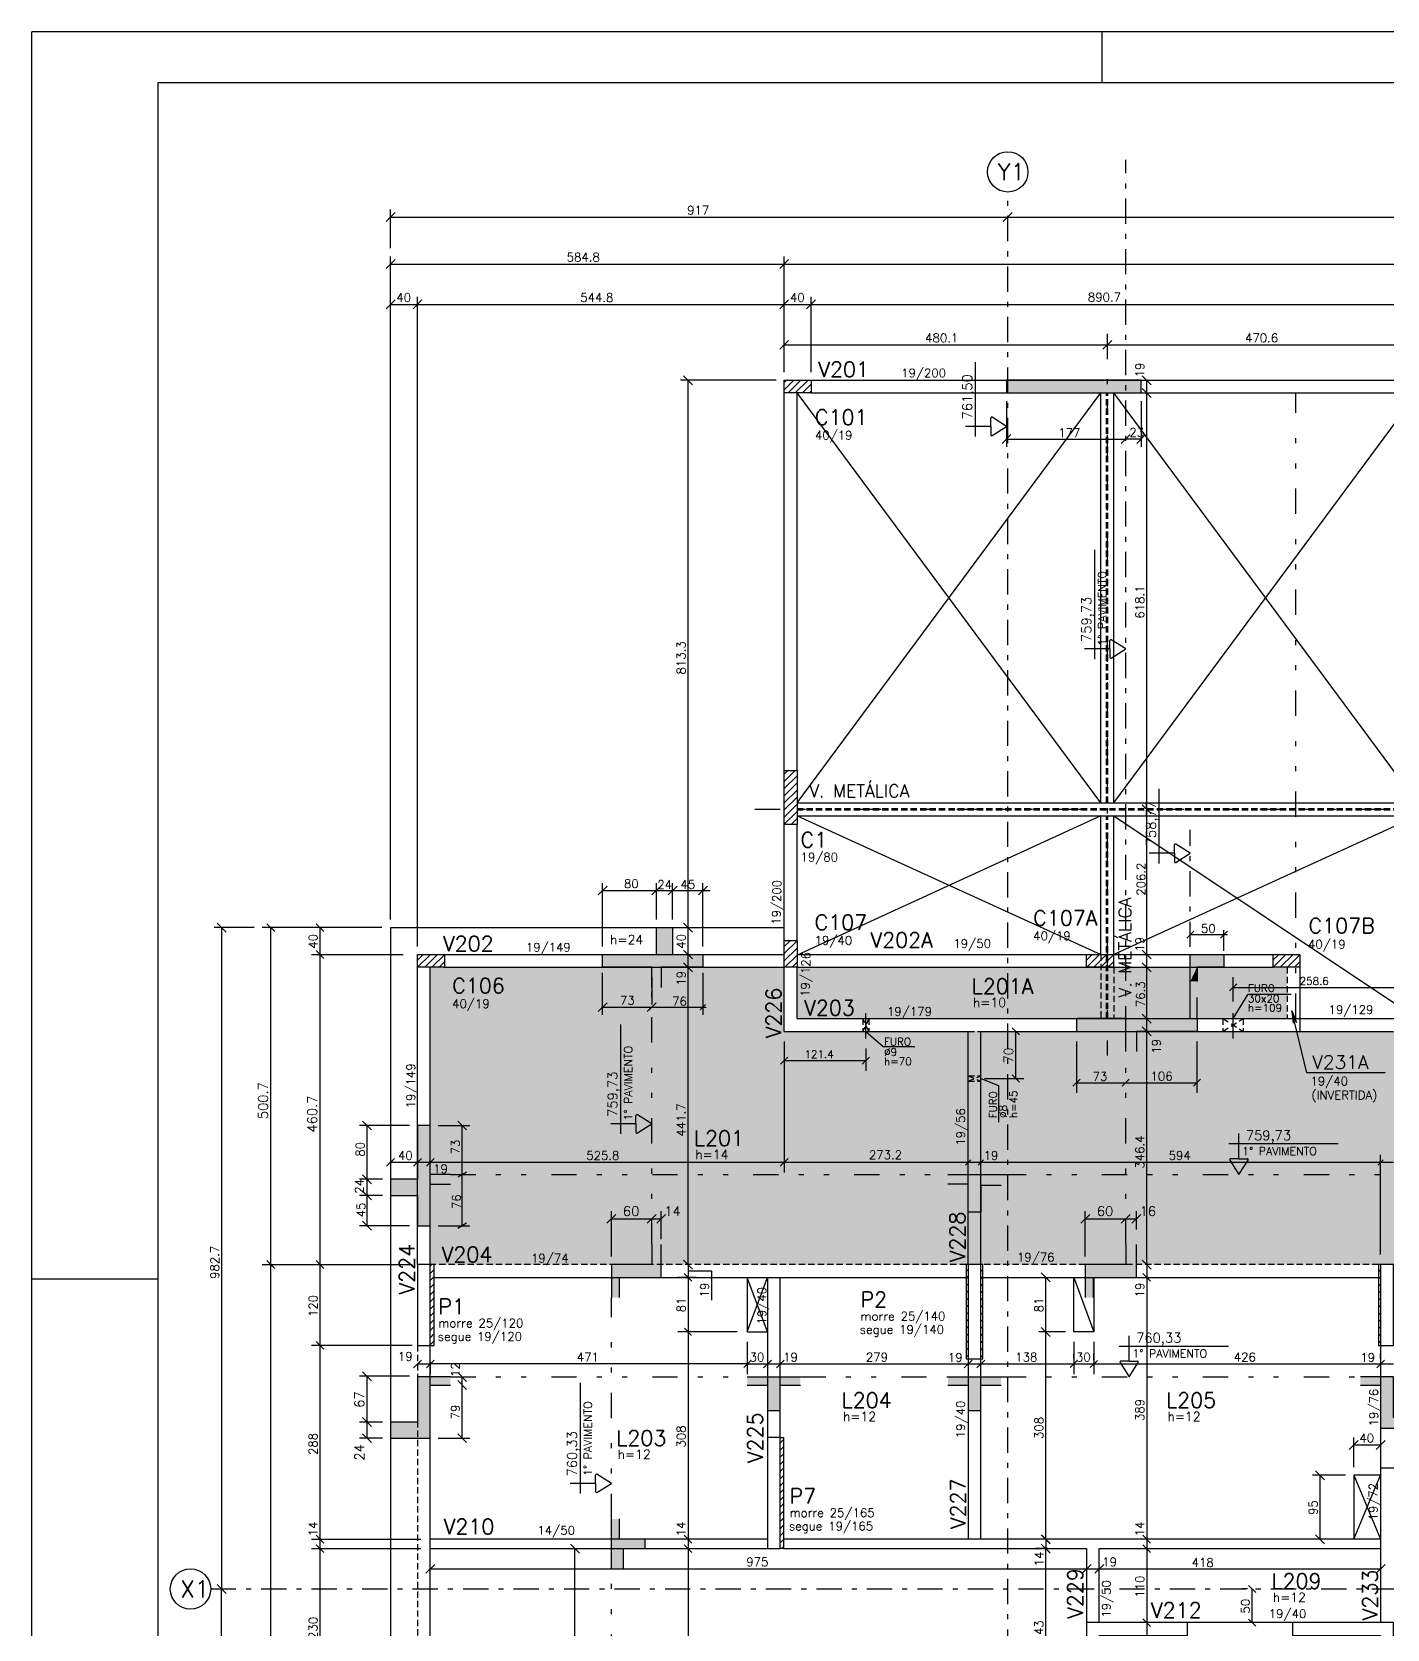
# Model space of a CAD drawing. Extents: x 37249 to 45139, y 0 to 6308.
# Drawn here: x 37249 to 39263, y 3935 to 6308 of the extents above; entities that cross this region are included whole.
import ezdxf

# ---------------------------------------------------------------- set-up
doc = ezdxf.new("R2010")
doc.units = 0
doc.header["$LTSCALE"] = 75
doc.header["$MEASUREMENT"] = 0
for name, pattern in [('ESTILO_TQS_0003', [1, 0.5, -0.2, 0.1, -0.2]), ('ESTILO_TQS_0004', [2, 0.5, -0.4, 0.1, -0.4, 0.1, -0.5]), ('HIDDEN2', [0.1875, 0.125, -0.0625])]:
    doc.linetypes.add(name, pattern=pattern)
doc.layers.get('0').update_dxf_attribs({"color": 3, "linetype": 'CONTINUOUS'})
for name, color, linetype in [('1', 3, 'CONTINUOUS'), ('110', 141, 'CONTINUOUS'), ('111', 41, 'CONTINUOUS'), ('200', 1, 'HIDDEN2'), ('204', 1, 'ESTILO_TQS_0003'), ('205', 1, 'ESTILO_TQS_0004'), ('210', 3, 'HIDDEN2'), ('212', 3, 'CONTINUOUS'), ('213', 3, 'CONTINUOUS'), ('216', 3, 'CONTINUOUS'), ('220', 5, 'CONTINUOUS'), ('221', 1, 'CONTINUOUS'), ('222', 6, 'CONTINUOUS'), ('226', 4, 'CONTINUOUS'), ('230', 3, 'CONTINUOUS'), ('231', 1, 'CONTINUOUS'), ('233', 6, 'CONTINUOUS'), ('238', 2, 'CONTINUOUS'), ('249', 1, 'CONTINUOUS'), ('250', 1, 'CONTINUOUS'), ('253', 253, 'CONTINUOUS')]:
    doc.layers.add(name, color=color, linetype=linetype)
doc.styles.get("Standard").update_dxf_attribs({"font": 'ROMANS.SHX'})

# ---------------------------------------------------------------- blocks, each defined once
blk = doc.blocks.new('_HAA22AC993A-000', base_point=(58216.620506, 5353.652016))
for p, q in [((56946.235349, 7233.42757), (56960.359465, 7247.551685)), ((56946.235349, 7244.034171), (56949.752863, 7247.551685)), ((56951.966066, 7228.551685), (56970.966066, 7247.551685)), ((56962.572668, 7228.551685), (56981.572668, 7247.551685)), ((56973.17927, 7228.551685), (56986.235349, 7241.607765)), ((56983.785872, 7228.551685), (56986.235349, 7231.001163))]:
    blk.add_line(p, q)
blk = doc.blocks.new('_HAA22AC993A-002', base_point=(58216.620506, 5353.652016))
for p, q in [((60596.235363, 6651.393498), (60612.393583, 6667.551718)), ((60596.235363, 6662.0001), (60601.786981, 6667.551718)), ((60596.235363, 6640.786896), (60615.235363, 6659.786896)), ((60596.235363, 6630.180294), (60615.235363, 6649.180294)), ((60596.235363, 6619.573693), (60615.235363, 6638.573693)), ((60596.235363, 6608.967091), (60615.235363, 6627.967091)), ((60596.235363, 6598.360489), (60615.235363, 6617.360489)), ((60596.235363, 6587.753888), (60615.235363, 6606.753888)), ((60606.639795, 6587.551718), (60615.235363, 6596.147286))]:
    blk.add_line(p, q)
blk = doc.blocks.new('_HAA22AC993A-001', base_point=(58216.620506, 5353.652016))
for p, q in [((57450.235358, 7238.917298), (57458.869745, 7247.551685)), ((57450.476347, 7228.551685), (57469.476347, 7247.551685)), ((57461.082949, 7228.551685), (57480.082949, 7247.551685)), ((57471.689551, 7228.551685), (57490.235358, 7247.097493)), ((57482.296152, 7228.551685), (57490.235358, 7236.490891))]:
    blk.add_line(p, q)
blk = doc.blocks.new('_HAA22AC993A-005')
for p, q in [((-1000.232204, 569.54485), (-997.232204, 572.54485)), ((-1000.232204, 558.938249), (-997.232204, 561.938249)), ((-1000.232204, 548.331647), (-997.232204, 551.331647)), ((-1000.232204, 537.725045), (-997.232204, 540.725045)), ((-1000.232204, 527.118443), (-997.232204, 530.118443)), ((-1000.232204, 516.511842), (-997.232204, 519.511842)), ((-1000.232204, 505.90524), (-997.232204, 508.90524)), ((-1000.232204, 495.298638), (-997.232204, 498.298638)), ((-1000.232204, 484.692036), (-997.232204, 487.692036)), ((-1000.232204, 474.085435), (-997.232204, 477.085435)), ((-1000.232204, 463.478833), (-997.232204, 466.478833))]:
    blk.add_line(p, q)
blk = doc.blocks.new('_HAA22AC993A-012')
for p, q in [((-1270.385143, 1052.460633), (-1261.217205, 1061.628571)), ((-1270.385143, 1041.854031), (-1251.385143, 1060.854031)), ((-1270.385143, 1031.24743), (-1251.385143, 1050.24743)), ((-1269.3974, 1021.628571), (-1251.385143, 1039.640828)), ((-1258.790798, 1021.628571), (-1251.385143, 1029.034226))]:
    blk.add_line(p, q)
blk = doc.blocks.new('_H265E8DCA73-000')
for p, q in [((-1276.232204, 314.758054), (-1271.232204, 319.758054)), ((-1276.232204, 304.151452), (-1271.232204, 309.151452)), ((-1276.232204, 293.54485), (-1271.232204, 298.54485)), ((-1276.232204, 282.938249), (-1271.232204, 287.938249)), ((-1276.232204, 272.331647), (-1271.232204, 277.331647)), ((-1276.232204, 261.725045), (-1271.232204, 266.725045)), ((-1276.232204, 251.118443), (-1271.232204, 256.118443)), ((-1276.232204, 240.511842), (-1271.232204, 245.511842)), ((-1276.232204, 229.90524), (-1271.232204, 234.90524)), ((-1276.232204, 219.298638), (-1271.232204, 224.298638)), ((-1276.232204, 208.692036), (-1271.232204, 213.692036)), ((-1276.232204, 198.085435), (-1271.232204, 203.085435)), ((-1276.232204, 187.478833), (-1271.232204, 192.478833)), ((-1276.232204, 176.872231), (-1271.232204, 181.872231)), ((-1276.232204, 166.26563), (-1271.232204, 171.26563)), ((-1273.99153, 157.899702), (-1271.232204, 160.659028))]:
    blk.add_line(p, q)
blk = doc.blocks.new('_HDB37079AFC-001')
for p, q in [((591.793641, 3052.525239), (594.322788, 3055.054386)), ((591.793641, 3041.918638), (597.793641, 3047.918638)), ((591.793641, 3031.312036), (597.793641, 3037.312036)), ((591.793641, 3020.705434), (597.793641, 3026.705434)), ((591.793641, 3010.098832), (597.793641, 3016.098832)), ((591.793641, 2999.492231), (597.793641, 3005.492231)), ((591.793641, 2988.885629), (597.793641, 2994.885629)), ((591.793641, 2978.279027), (597.793641, 2984.279027)), ((591.793641, 2967.672426), (597.793641, 2973.672426)), ((591.793641, 2957.065824), (597.793641, 2963.065824)), ((591.793641, 2946.459222), (597.793641, 2952.459222)), ((591.793641, 2935.85262), (597.793641, 2941.85262))]:
    blk.add_line(p, q)

msp = doc.modelspace()

# ---------------------------------------------------------------- linework, layer by layer
for p, q in [((45139.2, 6307.5), (37249.2, 6307.5)), ((37249.2, 0), (37249.2, 6307.5)), ((38839.2, 6232.5), (38839.2, 6307.5)), ((37249.2, 4455), (37436.7, 4455))]:
    msp.add_line(p, q)
at = {"layer": '1'}
for p, q in [((38406.9, 5790.1), (39297.5, 5790.1)), ((38366.9, 5210.1), (38366.9, 5771.1)), ((38385.9, 5210.1), (38385.9, 5771.1)), ((38406.9, 5771.1), (39297.5, 5771.1)), ((38366.9, 4957.8), (38366.9, 5130.1)), ((38385.9, 4957.8), (38385.9, 5130.1)), ((37862, 4936.8), (38366.9, 4936.8)), ((38385.9, 4936.8), (39093.1, 4936.8)), ((37822, 4476.1), (37822, 4917.8)), ((37841, 4476.1), (37841, 4917.8)), ((37862, 4917.8), (38366.9, 4917.8)), ((38366.9, 4822.5), (38366.9, 4917.8)), ((38385.9, 4841.5), (38385.9, 4917.8)), ((38385.9, 4917.8), (39093.1, 4917.8)), ((39133.1, 4917.8), (39133.1, 4822.5)), ((38385.9, 4841.5), (39292.5, 4841.5)), ((38366.9, 4822.5), (38640, 4822.5)), ((38640, 4476.1), (38640, 4822.5)), ((38659, 4476.1), (38659, 4822.5)), ((38659, 4822.5), (39272, 4822.5)), ((37847, 4457.1), (38637, 4457.1)), ((38342, 4457.1), (38342, 4219.1)), ((38361, 4219.1), (38361, 4457.1)), ((38662, 4457.1), (39253, 4457.1)), ((37841, 3824.1), (37841, 4356.1)), ((39253, 4356.1), (39253, 3944.1)), ((38640, 4336.1), (38640, 4068.1)), ((38659, 4068.1), (38659, 4336.1)), ((39253, 4174.1), (39649.5, 4174.1)), ((38342, 4068.1), (37841, 4068.1)), ((39253, 4068.1), (38366, 4068.1)), ((37841, 4054.1), (38342, 4054.1)), ((38366, 4054.1), (38816, 4054.1)), ((38816, 4054.1), (38816, 3944.1)), ((38835, 4054.1), (39253, 4054.1)), ((38835, 3944.1), (38835, 4054.1)), ((39122, 3944.1), (38966, 3944.1))]:
    msp.add_line(p, q, dxfattribs=at)
at = {"layer": '110'}
for points in [[(37841, 4917.8), (38366.9, 4917.8), (37841, 4476.1)], [(38366.9, 4917.8), (38366.9, 4822.5), (37841, 4476.1)], [(37841, 4917.8), (37841, 4476.1), (37841, 4476.1)], [(37841, 4476.1), (38366.9, 4822.5), (39275, 4476.1)], [(38366.9, 4822.5), (42583.6, 4822.5), (39275, 4476.1)]]:
    msp.add_solid(points, dxfattribs=at)
at = {"layer": '111'}
for points in [[(38385.9, 4841.5), (38385.9, 4917.8), (39114.1, 4917.8)], [(38385.9, 4841.5), (39114.1, 4917.8), (39114.1, 4841.5)], [(38385.9, 4841.5), (39114.1, 4841.5), (38385.9, 4841.5)]]:
    msp.add_solid(points, dxfattribs=at)
at = {"layer": '200'}
for p, q in [((38845.9, 5162), (38845.9, 5771.1)), ((38847.9, 5162), (38847.9, 5771.1)), ((38385.9, 5153.5), (42016.9, 5153.5)), ((38385.9, 5151.5), (42016.9, 5151.5)), ((38845.9, 4841.5), (38845.9, 5143)), ((38847.9, 4841.5), (38847.9, 5143)), ((38492.7, 4841.5), (38483.7, 4822.5)), ((38492.7, 4822.5), (38483.8, 4841.5)), ((39018.8, 4822.6), (39048.8, 4841.5)), ((39018.8, 4841.5), (39048.8, 4822.6)), ((38640, 4748.5), (38659, 4756.5)), ((38640, 4756.5), (38659, 4748.5))]:
    msp.add_line(p, q, dxfattribs=at)
at = {"layer": '204'}
for p, q in [((38874.2, 4822.5), (38874.2, 6117.4)), ((38699, 2471.6), (38699, 6069.6)), ((38970.2, 4873), (38970.2, 5121.9)), ((37514.8, 3994.1), (42027.2, 3994.1))]:
    msp.add_line(p, q, dxfattribs=at)
at = {"layer": '205'}
for p, q in [((38846.9, 5859), (38846.9, 4786.7)), ((39126.8, 4841.5), (39126.8, 5771.1)), ((38323.4, 5152.5), (42092.2, 5152.5)), ((38170.1, 4506.1), (38170.1, 4887.8)), ((38488.2, 4812), (38488.2, 4852)), ((39033.9, 4812), (39033.9, 4852)), ((38874.2, 4506.1), (38874.2, 4792.5)), ((37871, 4609.8), (38610, 4609.8)), ((38689, 4609.8), (41923.7, 4609.8)), ((38110.1, 4098.1), (38110.1, 4427.1)), ((37871, 4309.1), (38312, 4309.1)), ((38391, 4309.1), (38610, 4309.1)), ((38689, 4309.1), (39225.7, 4309.1)), ((38110.1, 2839.1), (38110.1, 4024.1))]:
    msp.add_line(p, q, dxfattribs=at)
at = {"layer": '210'}
for p, q in [((38837.4, 4936.8), (38837.4, 4841.5)), ((38856.4, 4917.8), (38856.4, 4841.5)), ((39114.1, 4917.8), (39114.1, 4841.5)), ((38483.7, 4841.5), (38483.7, 4822.5)), ((38492.7, 4841.5), (38492.7, 4822.5)), ((39018.8, 4841.5), (39018.8, 4822.5)), ((39048.8, 4841.5), (39048.8, 4822.5)), ((38640, 4822.5), (38659, 4822.5)), ((38640, 4756.5), (38659, 4756.5)), ((38640, 4748.5), (38659, 4748.5)), ((38637, 4476.1), (37846, 4476.1)), ((39250, 4476.1), (38662, 4476.1)), ((37822, 4356.1), (37822, 3824.1))]:
    msp.add_line(p, q, dxfattribs=at)
at = {"layer": '216'}
for p, q in [((37775.4, 6025.7), (37788.7, 6039)), ((38692.4, 6025.7), (38705.7, 6039)), ((37775.4, 5956.1), (37788.7, 5969.3)), ((38360.2, 5956.1), (38373.5, 5969.3)), ((37775.4, 5896.1), (37788.7, 5909.3)), ((37815.4, 5896.1), (37828.7, 5909.3)), ((38360.2, 5896.1), (38373.5, 5909.3)), ((38400.2, 5896.1), (38413.5, 5909.3)), ((38360.2, 5836.1), (38373.5, 5849.3)), ((38840.3, 5836.1), (38853.6, 5849.3)), ((38230.6, 5783.4), (38217.3, 5796.7)), ((38912.1, 5783.4), (38898.8, 5796.7)), ((38912.1, 5764.4), (38898.8, 5777.7)), ((38690.6, 5695.9), (38703.8, 5709.2)), ((38880.8, 5709.2), (38867.6, 5695.9)), ((38903.8, 5709.2), (38890.6, 5695.9)), ((38912.1, 5145.8), (38898.8, 5159.1)), ((38090.4, 5025.2), (38103.7, 5038.4)), ((38170.4, 5025.2), (38183.7, 5038.4)), ((38194.4, 5025.2), (38207.7, 5038.4)), ((38239.4, 5025.2), (38252.7, 5038.4)), ((37524.4, 4983.4), (37537.7, 4970.2)), ((38230.6, 4970.2), (38217.3, 4983.4)), ((37598.3, 4982.6), (37609.9, 4970.9)), ((37671.3, 4982.6), (37682.9, 4970.9)), ((38964.9, 4961.1), (38975.5, 4971.7)), ((38964.9, 4961.1), (38975.5, 4971.7)), ((39014.9, 4961.1), (39025.5, 4971.7)), ((39014.9, 4961.1), (39025.5, 4971.7)), ((37671.3, 4942.6), (37682.9, 4930.9)), ((38230.6, 4930.2), (38217.3, 4943.4)), ((38912.1, 4930.2), (38898.8, 4943.4)), ((38230.6, 4911.2), (38217.3, 4924.4)), ((38912.1, 4911.2), (38898.8, 4924.4)), ((39028.6, 4882.6), (39039.2, 4893.2)), ((38090.4, 4851.9), (38103.7, 4865.1)), ((38163.4, 4851.9), (38176.7, 4865.1)), ((38166.1, 4854.5), (38174.1, 4862.5)), ((38242.1, 4854.5), (38250.1, 4862.5)), ((38912.1, 4834.8), (38898.8, 4848.1)), ((38716.3, 4817.2), (38705.7, 4827.8)), ((38912.1, 4815.8), (38898.8, 4829.1)), ((38361.6, 4773.8), (38372.2, 4784.4)), ((38482.9, 4773.8), (38493.5, 4784.4)), ((38716.3, 4747.2), (38705.7, 4757.8)), ((38795.9, 4741), (38806.5, 4751.6)), ((38868.9, 4741), (38879.5, 4751.6)), ((38868.9, 4741), (38879.5, 4751.6)), ((38974.9, 4741), (38985.5, 4751.6)), ((37753.7, 4676.1), (37740.5, 4689.4)), ((37895.1, 4676.1), (37881.8, 4689.4)), ((37776.2, 4622.1), (37787.9, 4633.8)), ((37816.2, 4622.1), (37827.9, 4633.8)), ((37835.2, 4622.1), (37846.9, 4633.8)), ((38361, 4622.1), (38372.7, 4633.8)), ((38636, 4624), (38644, 4631.9)), ((38655, 4624), (38663, 4631.9)), ((39249, 4624), (39257, 4631.9)), ((37753.7, 4596.1), (37740.5, 4609.4)), ((37895.1, 4613.6), (37881.8, 4605.9)), ((37753.7, 4572.1), (37740.5, 4585.4)), ((37753.7, 4527.1), (37740.5, 4540.4)), ((37895.1, 4537.6), (37881.8, 4529.9)), ((38103.4, 4537.4), (38116.7, 4550.7)), ((38163.4, 4537.4), (38176.7, 4550.7)), ((38177.4, 4537.4), (38190.7, 4550.7)), ((38807.6, 4537.4), (38820.8, 4550.7)), ((38867.6, 4537.4), (38880.8, 4550.7)), ((38883.6, 4537.4), (38896.8, 4550.7)), ((37598.3, 4481.9), (37609.9, 4470.2)), ((37671.3, 4481.9), (37682.9, 4470.2)), ((38230.6, 4469.4), (38217.3, 4482.7)), ((38218.1, 4462.9), (38229.8, 4451.2)), ((38218.7, 4462.4), (38229.3, 4451.8)), ((38762.2, 4450.4), (38748.9, 4463.7)), ((38912.1, 4469.4), (38898.8, 4482.7)), ((38899.6, 4462.9), (38911.3, 4451.2)), ((38218.7, 4381.4), (38229.3, 4370.8)), ((38218.7, 4381.4), (38229.3, 4370.8)), ((38762.2, 4369.4), (38748.9, 4382.7)), ((37671.3, 4361.9), (37682.9, 4350.2)), ((37816.2, 4322.5), (37827.9, 4334.2)), ((37835.2, 4322.5), (37846.9, 4334.2)), ((37846.3, 4333.7), (37835.7, 4323)), ((38306.7, 4323), (38317.3, 4333.7)), ((38317.3, 4333.7), (38306.7, 4323)), ((38336.2, 4322.5), (38347.9, 4334.2)), ((38336.7, 4323), (38347.3, 4333.7)), ((38355.2, 4322.5), (38366.9, 4334.2)), ((38634.2, 4322.5), (38645.9, 4334.2)), ((38653.2, 4322.5), (38664.9, 4334.2)), ((38653.7, 4323), (38664.3, 4333.7)), ((38791.7, 4323), (38802.3, 4333.7)), ((38791.7, 4323), (38802.3, 4333.7)), ((38821.7, 4323), (38832.3, 4333.7)), ((38821.7, 4323), (38832.3, 4333.7)), ((39247.2, 4322.5), (39258.9, 4334.2)), ((39247.7, 4323), (39258.3, 4333.7)), ((37753.7, 4303.5), (37740.5, 4316.7)), ((37895.1, 4302.5), (37881.8, 4315.7)), ((37895.1, 4290.5), (37881.8, 4303.7)), ((37753.7, 4235.5), (37740.5, 4248.7)), ((37753.7, 4211.5), (37740.5, 4224.7)), ((37895.1, 4211.5), (37881.8, 4224.7)), ((39206.4, 4201.4), (39219.7, 4214.7)), ((39246.4, 4201.4), (39259.7, 4214.7)), ((39169.7, 4156.4), (39156.4, 4169.7)), ((37671.3, 4073.9), (37682.9, 4062.2)), ((37671.3, 4059.9), (37682.9, 4048.2)), ((38062.7, 4047.4), (38049.4, 4060.7)), ((38218.1, 4073.9), (38229.8, 4062.2)), ((38218.1, 4059.9), (38229.8, 4048.2)), ((38218.7, 4073.4), (38229.3, 4062.8)), ((38762.2, 4061.4), (38748.9, 4074.7)), ((38762.2, 4047.4), (38748.9, 4060.7)), ((38750.2, 4073.4), (38760.8, 4062.8)), ((38750.2, 4059.4), (38760.8, 4048.8)), ((38899.6, 4073.9), (38911.3, 4062.2)), ((38899.6, 4059.9), (38911.3, 4048.2)), ((39169.7, 4061.4), (39156.4, 4074.7)), ((37834.4, 4017.4), (37847.7, 4030.7)), ((38809.4, 4017.4), (38822.7, 4030.7)), ((38828.4, 4017.4), (38841.7, 4030.7)), ((39246.4, 4017.4), (39259.7, 4030.7)), ((37524.4, 4000.7), (37537.7, 3987.4)), ((39067.5, 3988.8), (39056.9, 3999.4)), ((38899.6, 3949.9), (38911.3, 3938.2)), ((39067.5, 3938.8), (39056.9, 3949.4))]:
    msp.add_line(p, q, dxfattribs=at)
at = {"layer": '220'}
for p, q in [((38970.2, 4896.7), (38970.2, 4936.8)), ((38970.2, 4936.8), (39020.2, 4936.8)), ((39020.2, 4936.8), (39020.2, 4917.8)), ((39020.2, 4917.8), (38980.2, 4917.8)), ((38980.2, 4917.8), (38980.2, 4896.7)), ((38970.2, 4841.5), (38970.2, 4873)), ((38980.2, 4841.5), (38980.2, 4873)), ((38874.2, 4841.5), (38970.2, 4841.5)), ((38980.2, 4841.5), (38980.2, 4822.5)), ((38874.2, 4792.5), (38874.2, 4822.5)), ((38980.2, 4822.5), (38890.2, 4822.5)), ((38890.2, 4822.5), (38890.2, 4792.5)), ((38610, 4609.8), (38689, 4609.8)), ((38312, 4309.1), (38391, 4309.1)), ((38312, 4297.1), (38312, 4297.1)), ((38312, 4297.1), (38342, 4297.1)), ((38342, 4297.1), (38342, 4259.1)), ((38361, 4259.1), (38361, 4297.1)), ((38361, 4297.1), (38391, 4297.1)), ((38610, 4309.1), (38689, 4309.1)), ((38610, 4297.1), (38610, 4297.1)), ((38610, 4297.1), (38640, 4297.1)), ((38640, 4297.1), (38640, 4259.1)), ((38659, 4259.1), (38659, 4297.1)), ((38659, 4297.1), (38689, 4297.1)), ((38342, 4259.1), (38361, 4259.1)), ((38640, 4259.1), (38659, 4259.1)), ((38110.1, 4024.1), (38110.1, 4098.1)), ((38122.1, 4068.1), (38122.1, 4098.1)), ((38160.1, 4068.1), (38122.1, 4068.1)), ((38160.1, 4054.1), (38160.1, 4068.1)), ((38128.1, 4024.1), (38128.1, 4054.1)), ((38128.1, 4054.1), (38160.1, 4054.1)), ((38128.1, 4024.1), (38128.1, 4024.1))]:
    msp.add_line(p, q, dxfattribs=at)
for points in [[(38897.2, 5790.1), (38697.2, 5790.1), (38697.2, 5771.1), (38897.2, 5771.1), (38897.2, 5790.1)], [(38170.1, 4887.8), (38170.1, 4917.8), (38097.1, 4917.8), (38097.1, 4936.8), (38177.1, 4936.8), (38177.1, 4976.8), (38201.1, 4976.8), (38201.1, 4936.8), (38246.1, 4936.8), (38246.1, 4917.8), (38184.1, 4917.8), (38184.1, 4887.8)], [(38874.2, 4841.5), (38801.2, 4841.5), (38801.2, 4822.5), (38874.2, 4822.5)], [(37871, 4609.8), (37841, 4609.8), (37841, 4682.8), (37822, 4682.8), (37822, 4602.8), (37782, 4602.8), (37782, 4578.8), (37822, 4578.8), (37822, 4533.8), (37841, 4533.8), (37841, 4595.8), (37871, 4595.8)], [(38689, 4593.8), (38659, 4593.8), (38659, 4553.8), (38640, 4553.8), (38640, 4595.8), (38610, 4595.8)], [(38170.1, 4506.1), (38170.1, 4476.1), (38110.1, 4476.1), (38110.1, 4427.1)], [(38122.1, 4427.1), (38122.1, 4457.1), (38184.1, 4457.1), (38184.1, 4506.1)], [(38874.2, 4506.1), (38874.2, 4476.1), (38814.2, 4476.1), (38814.2, 4427.1)], [(38826.2, 4427.1), (38826.2, 4457.1), (38890.2, 4457.1), (38890.2, 4506.1)], [(37871, 4309.1), (37841, 4309.1), (37841, 4309.1), (37822, 4309.1), (37822, 4242.1), (37782, 4242.1), (37782, 4218.1), (37822, 4218.1), (37841, 4218.1), (37841, 4297.1), (37871, 4297.1)], [(39302, 4249.1), (39272, 4249.1), (39272, 4309.1), (39223, 4309.1)], [(39223, 4297.1), (39253, 4297.1), (39253, 4233.1), (39302, 4233.1)]]:
    msp.add_lwpolyline(points, dxfattribs=at)
at = {"layer": '221'}
for p, q in [((38637, 4359.6), (38640, 4362.6)), ((38637, 4349), (38640, 4352)), ((38659, 4349), (38662, 4352)), ((38637, 4338.4), (38640, 4341.4)), ((38659, 4338.4), (38662, 4341.4))]:
    msp.add_line(p, q, dxfattribs=at)
at = {"layer": '222'}
for p, q in [((37249.2, 6307.5), (37249.2, 6307.5)), ((37436.7, 6232.5), (45064.2, 6232.5)), ((37436.7, 75), (37436.7, 6232.5))]:
    msp.add_line(p, q, dxfattribs=at)
for points in [[(38406.9, 5771.1), (38366.9, 5771.1), (38366.9, 5790.1), (38406.9, 5790.1), (38406.9, 5771.1)], [(38366.9, 5130.1), (38366.9, 5210.1), (38385.9, 5210.1), (38385.9, 5130.1), (38366.9, 5130.1)], [(37862, 4917.8), (37822, 4917.8), (37822, 4936.8), (37862, 4936.8), (37862, 4917.8)], [(38385.9, 4957.8), (38385.9, 4917.8), (38366.9, 4917.8), (38366.9, 4957.8), (38385.9, 4957.8)], [(38856.1, 4917.8), (38816.1, 4917.8), (38816.1, 4936.8), (38856.1, 4936.8), (38856.1, 4917.8)], [(39133.1, 4917.8), (39093.1, 4917.8), (39093.1, 4936.8), (39133.1, 4936.8), (39133.1, 4917.8)], [(37822, 4356.1), (37841, 4356.1), (37841, 4476.1), (37822, 4476.1), (37822, 4356.1)], [(37841, 4356.1), (37847, 4356.1), (37847, 4476.1), (37841, 4476.1)], [(38640, 4476.1), (38637, 4476.1), (38637, 4336.1), (38640, 4336.1)], [(38640, 4336.1), (38659, 4336.1), (38659, 4476.1), (38640, 4476.1), (38640, 4336.1)], [(38659, 4336.1), (38662, 4336.1), (38662, 4476.1), (38659, 4476.1)], [(39253, 4476.1), (39250, 4476.1), (39250, 4356.1), (39253, 4356.1)], [(39253, 4356.1), (39272, 4356.1), (39272, 4476.1), (39253, 4476.1), (39253, 4356.1)], [(38342, 4054.1), (38361, 4054.1), (38361, 4219.1), (38342, 4219.1), (38342, 4054.1)], [(38361, 4219.1), (38366, 4219.1), (38366, 4054.1), (38361, 4054.1)], [(38816, 3714.1), (38816, 3714.1), (38835, 3714.1), (38835, 3925.1), (38966, 3925.1), (38966, 3944.1), (38816, 3944.1), (38816, 3714.1)], [(39272, 3714.1), (39272, 3944.1), (39122, 3944.1), (39122, 3925.1), (39253, 3925.1), (39253, 3714.1), (39272, 3714.1)]]:
    msp.add_lwpolyline(points, dxfattribs=at)
at = {"layer": '230'}
for p, q in [((37782, 4976.8), (37782, 2750.1)), ((37782, 4976.8), (38366.9, 4976.8)), ((38312, 4457.1), (38312, 4376.1)), ((38797, 4376.1), (38797, 4457.1)), ((38827, 4457.1), (38827, 4376.1)), ((38312, 4376.1), (38342, 4376.1)), ((38827, 4376.1), (38797, 4376.1)), ((39253, 4163.1), (39213, 4163.1)), ((39213, 4163.1), (39213, 4068.1))]:
    msp.add_line(p, q, dxfattribs=at)
at = {"layer": '231'}
for p, q in [((38651.2, 5706.4), (38651.2, 5817)), ((38673.7, 5721.4), (38636.2, 5721.4)), ((38673.7, 5721.4), (38673.7, 5733.8)), ((38673.7, 5721.4), (38673.7, 5709)), ((38697.2, 5721.4), (38675.8, 5735)), ((38675.8, 5707.9), (38697.2, 5721.4)), ((38828.2, 5375.7), (38828.2, 5538.1)), ((38850.7, 5390.7), (38813.2, 5390.7)), ((38850.7, 5390.7), (38850.7, 5403.1)), ((38850.7, 5390.7), (38850.7, 5378.3)), ((38874.2, 5390.7), (38852.8, 5404.2)), ((38852.8, 5377.1), (38874.2, 5390.7)), ((38924.2, 5072.2), (38924.2, 5182.8)), ((38946.7, 5087.2), (38909.2, 5087.2)), ((38946.7, 5087.2), (38946.7, 5099.6)), ((38946.7, 5087.2), (38946.7, 5074.8)), ((38970.2, 5087.2), (38948.8, 5100.7)), ((38948.8, 5073.6), (38970.2, 5087.2)), ((38124.1, 4670.2), (38124.1, 4832.6)), ((38170.1, 4685.2), (38148.7, 4698.7)), ((38146.6, 4685.2), (38109.1, 4685.2)), ((38146.6, 4685.2), (38146.6, 4697.6)), ((38146.6, 4685.1), (38146.6, 4672.7)), ((38148.7, 4671.6), (38170.1, 4685.2)), ((39027.4, 4655.8), (39189.8, 4655.8)), ((39042.4, 4633.3), (39042.4, 4670.8)), ((39028.8, 4631.2), (39042.4, 4609.8)), ((39042.4, 4633.3), (39030, 4633.3)), ((39042.4, 4633.3), (39054.8, 4633.3)), ((39042.4, 4609.8), (39056, 4631.2)), ((38879.4, 4332.6), (38879.4, 4370.1)), ((38864.4, 4355.1), (39026.8, 4355.1)), ((38865.8, 4330.5), (38879.4, 4309.1)), ((38879.4, 4332.6), (38867, 4332.6)), ((38879.4, 4332.6), (38891.8, 4332.6)), ((38879.4, 4309.1), (38892.9, 4330.5)), ((38064.1, 4135.9), (38064.1, 4300.2)), ((38086.6, 4150.9), (38086.6, 4163.3)), ((38110.1, 4150.9), (38088.7, 4164.5)), ((38086.6, 4150.9), (38049.1, 4150.9)), ((38086.6, 4150.9), (38086.6, 4138.5)), ((38088.7, 4137.4), (38110.1, 4150.9))]:
    msp.add_line(p, q, dxfattribs=at)
for centre, start, end in [((38675.1, 5733.8), 57.6277, 180), ((38675.1, 5709), 180, 302.377), ((38852.1, 5403.1), 57.6277, 180), ((38852.1, 5378.3), 180, 302.377), ((38948.1, 5099.6), 57.6277, 180), ((38948.1, 5074.8), 180, 302.377), ((38148, 4697.6), 57.6277, 180), ((38148, 4672.7), 180, 302.377), ((39030, 4631.9), 90, 212.377), ((39054.8, 4631.9), 327.6277, 90), ((38867, 4331.2), 90, 212.377), ((38891.8, 4331.2), 327.6277, 90), ((38088, 4163.3), 57.6277, 180), ((38088, 4138.5), 180, 302.377)]:
    msp.add_arc(centre, 1.36, start, end, dxfattribs=at)
at = {"layer": '238'}
for p, q in [((38837.4, 5162), (38837.4, 5771.1)), ((38856.4, 5162), (38856.4, 5771.1)), ((38385.9, 5162), (42016.9, 5162)), ((38385.9, 5143), (42016.9, 5143)), ((38837.4, 4936.8), (38837.4, 5143)), ((38856.4, 4936.7), (38856.4, 5143))]:
    msp.add_line(p, q, dxfattribs=at)
for centre in [(38699, 6099.6), (37484.8, 3994.1)]:
    msp.add_circle(centre, 30, dxfattribs=at)
at = {"layer": '249'}
for p, q in [((38385.9, 5162), (38837.4, 5771.1)), ((38837.4, 5162), (38385.9, 5771.1)), ((38856.4, 5162), (39308, 5771.1)), ((39308, 5162), (38856.4, 5771.1)), ((38385.9, 5143), (38837.4, 4936.8)), ((38837.4, 5143), (38385.9, 4935.8)), ((38856.4, 5143), (39308, 4841.5)), ((39308, 5143), (38856.4, 4936.7)), ((38312, 4376.1), (38342, 4457.1)), ((38342, 4376.1), (38312, 4457.1)), ((38797, 4457.1), (38827, 4376.1)), ((39213, 4068.1), (39253, 4163.1)), ((39213, 4163.1), (39253, 4068.1))]:
    msp.add_line(p, q, dxfattribs=at)
msp.add_lwpolyline([(39259.7, 4761), (39143.3, 4761), (39121.1, 4853.3), (39127.8, 4835.8), (39121.1, 4853.3), (39123.1, 4834.6)], dxfattribs=at)
at = {"layer": '250'}
for p, q in [((37782, 5986), (37782, 6043.6)), ((37782, 6032.4), (38699, 6032.4)), ((38699, 6032.4), (41096, 6032.4)), ((37782, 4988.8), (37782, 5974)), ((37782, 5962.7), (38366.9, 5962.7)), ((38366.9, 5802.1), (38366.9, 5974)), ((38366.9, 5962.7), (42035.9, 5962.7)), ((37822, 4948.8), (37822, 5914)), ((38406.9, 5802.1), (38406.9, 5914)), ((37782, 5902.7), (37822, 5902.7)), ((37822, 5902.7), (38366.9, 5902.7)), ((38366.9, 5902.7), (38406.9, 5902.7)), ((38406.9, 5902.7), (39297.5, 5902.7)), ((38366.9, 5842.7), (38846.9, 5842.7)), ((38846.9, 5842.7), (39317.5, 5842.7)), ((38354.9, 5790.1), (38212.7, 5790.1)), ((38224, 4976.8), (38224, 5790.1)), ((38905.5, 5771.1), (38905.5, 5790.1)), ((38905.5, 5152.5), (38905.5, 5771.1)), ((38697.2, 5759.1), (38697.2, 5691.3)), ((38897.2, 5759.1), (38897.2, 5691.3)), ((38697.2, 5702.5), (38874.2, 5702.5)), ((38897.2, 5702.5), (38874.2, 5702.5)), ((38905.5, 4841.5), (38905.5, 5152.5)), ((38097.1, 4948.8), (38097.1, 5043)), ((38097.1, 5031.8), (38177.1, 5031.8)), ((38177.1, 4988.8), (38177.1, 5043)), ((38177.1, 5031.8), (38201.1, 5031.8)), ((38201.1, 4988.8), (38201.1, 5043)), ((38201.1, 5031.8), (38256.7, 5031.8)), ((38246.1, 4948.8), (38246.1, 5043)), ((37579.3, 4976.8), (37519.8, 4976.8)), ((37531.1, 4976.8), (37531.1, 3994.1)), ((37769.3, 4976.8), (37591.3, 4976.8)), ((37677.1, 4976.8), (37677.1, 4936.8)), ((38224, 4936.8), (38224, 4976.8)), ((38970.2, 4966.4), (39025.6, 4966.4)), ((39020.2, 4942), (39020.2, 4973)), ((37664.4, 4936.8), (37800.6, 4936.8)), ((37677.1, 4936.8), (37677.1, 4476.1)), ((38224, 4917.8), (38224, 4936.8)), ((38905.5, 4917.8), (38905.5, 4936.8)), ((38224, 4476.1), (38224, 4917.8)), ((38097.1, 4847.3), (38097.1, 4909.6)), ((38170.1, 4902.8), (38170.1, 4862.4)), ((38246.1, 4909.6), (38246.1, 4847.2)), ((39033.9, 4867), (39033.9, 4902.9)), ((39033.9, 4887.9), (39292.5, 4887.9)), ((38097.1, 4858.5), (38170.1, 4858.5)), ((38170.1, 4858.5), (38250.9, 4858.5)), ((38905.5, 4822.5), (38905.5, 4841.5)), ((38689.4, 4822.5), (38723, 4822.5)), ((38711, 4752.5), (38711, 4822.5)), ((38905.5, 4476.1), (38905.5, 4822.5)), ((38366.9, 4807.5), (38366.9, 4764.1)), ((38366.9, 4794.3), (38366.9, 4613)), ((38488.2, 4797), (38488.2, 4764.1)), ((38801.2, 4807.5), (38801.2, 4731.3)), ((38980.2, 4731.3), (38980.2, 4807.5)), ((38366.9, 4779.1), (38488.2, 4779.1)), ((38664.5, 4752.5), (38723, 4752.5)), ((38801.2, 4746.3), (38874.2, 4746.3)), ((38874.2, 4746.3), (38980.2, 4746.3)), ((37810, 4682.8), (37735.9, 4682.8)), ((37747.1, 4602.8), (37747.1, 4682.8)), ((37853, 4682.8), (37899.7, 4682.8)), ((37888.5, 4609.8), (37888.5, 4682.8)), ((37782, 4628), (37822, 4628)), ((37822, 4628), (37841, 4628)), ((37841, 4628), (38342, 4628)), ((38342, 4628), (38361, 4628)), ((38361, 4628), (38640, 4628)), ((38640, 4628), (38659, 4628)), ((38659, 4628), (39253, 4628)), ((39253, 4491.1), (39253, 4639.2)), ((39253, 4628), (39272, 4628)), ((37888.5, 4533.8), (37888.5, 4609.8)), ((37770, 4602.8), (37735.9, 4602.8)), ((37747.1, 4578.8), (37747.1, 4602.8)), ((37770, 4578.8), (37735.9, 4578.8)), ((37747.1, 4533.8), (37747.1, 4578.8)), ((37810, 4533.8), (37735.9, 4533.8)), ((37853, 4533.8), (37899.7, 4533.8)), ((38110.1, 4488.1), (38110.1, 4555.3)), ((38110.1, 4544.1), (38170.1, 4544.1)), ((38170.1, 4544.1), (38184.1, 4544.1)), ((38184.1, 4513.9), (38184.1, 4555.3)), ((38814.2, 4488.1), (38814.2, 4555.3)), ((38814.2, 4544.1), (38874.2, 4544.1)), ((38874.2, 4544.1), (38890.2, 4544.1)), ((38890.2, 4528.1), (38890.2, 4555.3)), ((37591.3, 4476.1), (37814, 4476.1)), ((37677.1, 4476.1), (37677.1, 4356.1)), ((38224, 4476.1), (38224, 4457.1)), ((38905.5, 4476.1), (38905.5, 4457.1)), ((38236.1, 4457.1), (38209, 4457.1)), ((38224, 4457.1), (38224, 4376.1)), ((38755.5, 4376.1), (38755.5, 4457.1)), ((38905.5, 4457.1), (38905.5, 4068.1)), ((38297, 4376.1), (38209, 4376.1)), ((38255.9, 4376.1), (38209, 4376.1)), ((38224, 4376.1), (38224, 4068.1)), ((38785, 4376.1), (38745.2, 4376.1)), ((38755.5, 4068.1), (38755.5, 4376.1)), ((37814, 4356.1), (37664.4, 4356.1)), ((37677.1, 4356.1), (37677.1, 4068.1)), ((38312, 4361.1), (38312, 4313.4)), ((38342, 4361.1), (38342, 4313.4)), ((38659, 4336.2), (38659, 4343.4)), ((38797, 4361.1), (38797, 4313.4)), ((38797, 4336.8), (38797, 4343.4)), ((38827, 4361.1), (38827, 4313.4)), ((38827, 4333.9), (38827, 4343.4)), ((39253, 4335.8), (39253, 4343.4)), ((37822, 4328.4), (37841, 4328.4)), ((37841, 4331.8), (37841, 4313.4)), ((38312, 4328.4), (37841, 4328.4)), ((38312, 4328.4), (38342, 4328.4)), ((38312, 4324.5), (38312, 4313.4)), ((38342, 4328.4), (38361, 4328.4)), ((38361, 4328.4), (38646.5, 4328.4)), ((38640, 4328.4), (38659, 4328.4)), ((38659, 4328.4), (38797, 4328.4)), ((38797, 4328.4), (38827, 4328.4)), ((38827, 4328.4), (39253, 4328.4)), ((39253, 4328.4), (39272, 4328.4)), ((37810, 4310.1), (37735.9, 4310.1)), ((37747.1, 4242.1), (37747.1, 4310.1)), ((37888.5, 4297.1), (37888.5, 4309.1)), ((37888.5, 4218.1), (37888.5, 4297.1)), ((37770, 4242.1), (37735.9, 4242.1)), ((37747.1, 4218.1), (37747.1, 4242.1)), ((37770, 4218.1), (37735.9, 4218.1)), ((37853, 4218.1), (37899.7, 4218.1)), ((39213, 4175.1), (39213, 4219.3)), ((39213, 4208.1), (39253, 4208.1)), ((39201, 4163.1), (39151.8, 4163.1)), ((39163, 4068.1), (39163, 4163.1)), ((37664.4, 4068.1), (37827.2, 4068.1)), ((37677.1, 4068.1), (37677.1, 4054.1)), ((38268.2, 4068.1), (38209, 4068.1)), ((38224, 4068.1), (38224, 4054.1)), ((38761.4, 4068.1), (38740.5, 4068.1)), ((38755.5, 4068.1), (38755.5, 4054.1)), ((38905.5, 4068.1), (38905.5, 4054.1)), ((37664.4, 4054.1), (37827.2, 4054.1)), ((37677.1, 4054.1), (37677.1, 3824.1)), ((38056, 3771.1), (38056, 4054.1)), ((38224, 4054.1), (38224, 3563.6)), ((38758.5, 4054.1), (38740.5, 4054.1)), ((38755.5, 3811.1), (38755.5, 4054.1)), ((38905.5, 4054.1), (38905.5, 3944.1)), ((37841, 4024.1), (38816, 4024.1)), ((38816, 4024.1), (38835, 4024.1)), ((38835, 4024.1), (39253, 4024.1)), ((37531.1, 2750.1), (37531.1, 3994.1)), ((39055.4, 3994.1), (39047.2, 3994.1)), ((39062.2, 3944.1), (39062.2, 3994.1)), ((38905.5, 3944.1), (38905.5, 3925.1)), ((39056.3, 3944.1), (39047.2, 3944.1))]:
    msp.add_line(p, q, dxfattribs=at)
for points in [[(37604.1, 2750.1), (37604.1, 4476.1), (37604.1, 4976.8)], [(39034, 4841.5), (39056.4, 4878.1), (39120.2, 4878.1)], [(38488.2, 4822.5), (38513.9, 4800.1), (38561.2, 4800.1)], [(38659, 4752.5), (38685.4, 4742), (38685.4, 4687.6)], [(38224, 4466.6), (38258.8, 4466.6), (38258.8, 4423.3)]]:
    msp.add_lwpolyline(points, dxfattribs=at)
at = {"layer": '253'}
for points in [[(38697.2, 5790.1), (38697.2, 5771.1), (38897.2, 5771.1)], [(38697.2, 5790.1), (38897.2, 5771.1), (38897.2, 5790.1)], [(38177.1, 4936.8), (38184.1, 4917.8), (38201.1, 4976.8)], [(38177.1, 4936.8), (38201.1, 4976.8), (38177.1, 4976.8)], [(38201.1, 4936.8), (38201.1, 4976.8), (38184.1, 4917.8)], [(38177.1, 4936.8), (38097.1, 4936.8), (38170.1, 4917.8)], [(38170.1, 4917.8), (38097.1, 4936.8), (38097.1, 4917.8)], [(38177.1, 4936.8), (38170.1, 4917.8), (38184.1, 4887.8)], [(38177.1, 4936.8), (38184.1, 4887.8), (38184.1, 4917.8)], [(38201.1, 4936.8), (38184.1, 4917.8), (38246.1, 4917.8)], [(38201.1, 4936.8), (38246.1, 4917.8), (38246.1, 4936.8)], [(38980.2, 4917.8), (38970.2, 4896.7), (38970.2, 4936.8)], [(38980.2, 4917.8), (38970.2, 4936.8), (39020.2, 4936.8)], [(38980.2, 4917.8), (39020.2, 4936.8), (39020.2, 4917.8)], [(38184.1, 4887.8), (38170.1, 4917.8), (38170.1, 4887.8)], [(38980.2, 4917.8), (38980.2, 4896.7), (38970.2, 4896.7)], [(38970.2, 4841.5), (38970.2, 4873), (38980.2, 4873)], [(38970.2, 4841.5), (38980.2, 4873), (38980.2, 4822.5)], [(38801.2, 4822.5), (38801.2, 4841.5), (38970.2, 4841.5)], [(38801.2, 4822.5), (38970.2, 4841.5), (38874.2, 4822.5)], [(38890.2, 4822.5), (38874.2, 4822.5), (38970.2, 4841.5)], [(38890.2, 4822.5), (38970.2, 4841.5), (38980.2, 4822.5)], [(38890.2, 4822.5), (38890.2, 4792.5), (38874.2, 4792.5)], [(38890.2, 4822.5), (38874.2, 4792.5), (38874.2, 4822.5)], [(38890.2, 4822.5), (38890.2, 4792.5), (38890.2, 4792.5)], [(37841, 4609.8), (37822, 4533.8), (37841, 4682.8)], [(37822, 4533.8), (37822, 4578.8), (37841, 4682.8)], [(37841, 4682.8), (37822, 4578.8), (37822, 4602.8)], [(37822, 4602.8), (37822, 4682.8), (37841, 4682.8)], [(37841, 4533.8), (37822, 4533.8), (37841, 4609.8)], [(37841, 4595.8), (37841, 4533.8), (37841, 4609.8)], [(37841, 4609.8), (37871, 4609.8), (37841, 4595.8)], [(37871, 4609.8), (37871, 4595.8), (37841, 4595.8)], [(38689, 4609.8), (38610, 4609.8), (38640, 4595.8)], [(38640, 4595.8), (38610, 4609.8), (38610, 4595.8)], [(38689, 4609.8), (38640, 4595.8), (38659, 4593.8)], [(38689, 4609.8), (38659, 4593.8), (38689, 4593.8)], [(38689, 4609.8), (38689, 4593.8), (38689, 4593.8)], [(37822, 4578.8), (37782, 4578.8), (37822, 4602.8)], [(37822, 4602.8), (37782, 4578.8), (37782, 4602.8)], [(38659, 4593.8), (38640, 4595.8), (38640, 4553.8)], [(38659, 4593.8), (38640, 4553.8), (38659, 4553.8)], [(38170.1, 4476.1), (38184.1, 4457.1), (38170.1, 4506.1)], [(38184.1, 4457.1), (38184.1, 4506.1), (38170.1, 4506.1)], [(38874.2, 4476.1), (38890.2, 4457.1), (38874.2, 4506.1)], [(38890.2, 4457.1), (38890.2, 4506.1), (38874.2, 4506.1)], [(38110.1, 4427.1), (38122.1, 4427.1), (38110.1, 4476.1)], [(38122.1, 4427.1), (38122.1, 4457.1), (38110.1, 4476.1)], [(38110.1, 4476.1), (38122.1, 4457.1), (38170.1, 4476.1)], [(38122.1, 4457.1), (38184.1, 4457.1), (38170.1, 4476.1)], [(38814.2, 4427.1), (38826.2, 4427.1), (38814.2, 4476.1)], [(38826.2, 4427.1), (38826.2, 4457.1), (38814.2, 4476.1)], [(38814.2, 4476.1), (38826.2, 4457.1), (38874.2, 4476.1)], [(38826.2, 4457.1), (38890.2, 4457.1), (38874.2, 4476.1)], [(37822, 4242.1), (37822, 4218.1), (37841, 4309.1)], [(37822, 4218.1), (37841, 4218.1), (37841, 4309.1)], [(37822, 4242.1), (37841, 4309.1), (37822, 4309.1)], [(37841, 4309.1), (37841, 4218.1), (37841, 4309.1)], [(37841, 4218.1), (37841, 4297.1), (37841, 4309.1)], [(37841, 4309.1), (37841, 4297.1), (37871, 4309.1)], [(37841, 4297.1), (37871, 4297.1), (37871, 4309.1)], [(38342, 4297.1), (38312, 4297.1), (38391, 4309.1)], [(38391, 4309.1), (38312, 4297.1), (38312, 4309.1)], [(38361, 4297.1), (38342, 4297.1), (38391, 4309.1)], [(38361, 4259.1), (38342, 4259.1), (38361, 4297.1)], [(38342, 4259.1), (38342, 4297.1), (38361, 4297.1)], [(38391, 4309.1), (38391, 4297.1), (38361, 4297.1)], [(38640, 4297.1), (38610, 4297.1), (38689, 4309.1)], [(38689, 4309.1), (38610, 4297.1), (38610, 4309.1)], [(38659, 4297.1), (38640, 4297.1), (38689, 4309.1)], [(38659, 4259.1), (38640, 4259.1), (38659, 4297.1)], [(38640, 4259.1), (38640, 4297.1), (38659, 4297.1)], [(38689, 4309.1), (38689, 4297.1), (38659, 4297.1)], [(39253, 4297.1), (39272, 4309.1), (39223, 4309.1)], [(39253, 4297.1), (39223, 4309.1), (39223, 4297.1)], [(39253, 4297.1), (39272, 4249.1), (39272, 4309.1)], [(39253, 4297.1), (39253, 4233.1), (39272, 4249.1)], [(39272, 4249.1), (39253, 4233.1), (39302, 4233.1)], [(37782, 4242.1), (37782, 4218.1), (37822, 4242.1)], [(37782, 4218.1), (37822, 4218.1), (37822, 4242.1)], [(38122.1, 4068.1), (38110.1, 4024.1), (38122.1, 4098.1)], [(38122.1, 4098.1), (38110.1, 4024.1), (38110.1, 4098.1)], [(38122.1, 4068.1), (38128.1, 4024.1), (38110.1, 4024.1)], [(38122.1, 4068.1), (38160.1, 4068.1), (38128.1, 4054.1)], [(38122.1, 4068.1), (38128.1, 4054.1), (38128.1, 4024.1)], [(38128.1, 4054.1), (38160.1, 4068.1), (38160.1, 4054.1)]]:
    msp.add_solid(points, dxfattribs=at)

# ---------------------------------------------------------------- block references
at = {"layer": '221'}
for name, p in [('_HDB37079AFC-001', (37249.2, 1421)), ('_HAA22AC993A-005', (39637.3, 3896.2)), ('_HAA22AC993A-005', (39659.3, 3896.2)), ('_HAA22AC993A-005', (40250.3, 3896.2)), ('_H265E8DCA73-000', (39637.3, 3896.2))]:
    msp.add_blockref(name, p, dxfattribs=at)
at = {"layer": '249'}
for name, p in [('_HAA22AC993A-000', (39637.3, 3896.2)), ('_HAA22AC993A-002', (35987.3, 3896.2)), ('_HAA22AC993A-001', (38588.4, 3042.9)), ('_HAA22AC993A-012', (39637.3, 3896.2)), ('_HAA22AC993A-001', (39582.4, 3042.9)), ('_HAA22AC993A-001', (39859.4, 3042.9))]:
    msp.add_blockref(name, p, dxfattribs=at)

# ---------------------------------------------------------------- texts
for s, height, p in [('761,50', 14.25, (38646, 5731.8)), ('759,73', 14.25, (38823, 5401.1)), ('758,77', 14.25, (38919, 5097.6)), ('V. METÁLICA ', 18.75, (38882.6, 4873)), ('759,73', 14.25, (38118.9, 4695.5)), ('FURO', 11.25, (38682.8, 4693.5)), ('h=45', 11.25, (38713.1, 4693.7)), ('%%c8', 11.25, (38697.6, 4693.9)), ('760,33', 14.25, (38058.9, 4161.3))]:
    msp.add_text(s, height=height, rotation=90).set_placement(p)
for s, height, p in [('V. METÁLICA ', 18.75, (38404, 5170.4)), ('FURO', 11.25, (39055.9, 4881.2)), ('30x20', 11.25, (39055.9, 4865.7)), ('h=109', 11.25, (39055.9, 4851.9)), ('%%c9', 11.25, (38515.3, 4786.2)), ('FURO', 11.25, (38515.3, 4801.7)), ('h=70', 11.25, (38515.3, 4772.4)), ('759,73', 14.25, (39052.8, 4660.9)), ('760,33', 14.25, (38889.8, 4360.2))]:
    msp.add_text(s, height=height).set_placement(p)
at = {"layer": '212'}
for s, p in [('19/200', (38540.7, 5794.4)), ('19/50', (38618.3, 4946.6)), ('19/149', (37983.1, 4941.1)), ('19/179', (38519.7, 4845.8)), ('19/129', (39175.7, 4848.4)), ('19/40', (39148.8, 4742.3)), ('(INVERTIDA)', (39150.2, 4721.6)), ('19/74', (37990.8, 4479.3)), ('19/76', (38712.7, 4480.6)), ('14/50', (38000.3, 4074.8)), ('19/40', (39086.8, 3951))]:
    msp.add_text(s, height=12.75, dxfattribs=at).set_placement(p)
for s, rotation, p in [('19/200', 89, (38361.3, 4980.8)), ('19/126', 89, (38404.4, 4873.7)), ('19/149', 90, (37818.4, 4708.3)), ('19/56', 90, (38635.4, 4652.7)), ('19/40', 90, (38340.1, 4387.1)), ('19/40', 90, (38635.4, 4218.1)), ('19/76', 90, (39249.1, 4235.7)), ('19/72', 90, (39248.4, 4096)), ('19/50', 90, (38851.8, 3951.5))]:
    msp.add_text(s, height=12.75, rotation=rotation, dxfattribs=at).set_placement(p)
at = {"layer": '213'}
for s, p in [('40/19', (38412.6, 5701.9)), ('19/80', (38391.2, 5075.1)), ('19/40', (38412.1, 4951.4)), ('40/19', (38736.8, 4958)), ('40/19', (39145.2, 4945.6)), ('40/19', (37873.6, 4857.3)), ('morre 25/120', (37853.1, 4382.8)), ('morre 25/140', (38480.2, 4393.1)), ('segue 19/120', (37852.1, 4362.9)), ('segue 19/140', (38479.2, 4373.2)), ('morre 25/165', (38374.9, 4101)), ('segue 19/165', (38373.9, 4081.2))]:
    msp.add_text(s, height=12.75, dxfattribs=at).set_placement(p)
at = {"layer": '216'}
for s, height, p in [('917', 12.75, (38222.7, 6036.2)), ('584.8', 12.75, (38043.8, 5966.5)), ('40', 12.75, (37790.5, 5906.5)), ('544.8', 12.75, (38063.8, 5906.5)), ('40', 12.75, (38375.4, 5906.5)), ('890.7', 12.75, (38818, 5907)), ('480.1', 12.75, (38576.3, 5846.5)), ('470.6', 12.75, (39051.6, 5846.5)), ('23', 12.75, (38879.8, 5706.1)), ('177', 12.75, (38774.1, 5705.6)), ('80', 12.75, (38128.9, 5035.6)), ('24', 12.75, (38178.4, 5034.3)), ('45', 12.75, (38212.8, 5034.5)), ('h=24', 13.5, (38108.2, 4952.1)), ('50', 12.75, (38986.2, 4968.9)), ('258.6', 11.25, (39132.6, 4891.8)), ('73', 12.75, (38122.9, 4862.3)), ('76', 12.75, (38200.4, 4860.9)), ('h=10', 13.5, (38647.4, 4858.7)), ('121.4', 11.25, (38397, 4783)), ('73', 12.75, (38825.1, 4749.3)), ('106', 12.75, (38911.1, 4749.6)), ('40', 12.75, (37793, 4631.8)), ('525.8', 12.75, (38072.7, 4631.8)), ('h=14', 13.5, (38234.8, 4632.9)), ('273.2', 12.75, (38492.7, 4632.8)), ('19', 12.75, (38663.3, 4631.8)), ('594', 12.75, (38938.2, 4631.8)), ('19', 12.75, (37845.3, 4611.9)), ('60', 14.25, (38127.2, 4548.3)), ('14', 14.25, (38188.8, 4548.3)), ('60', 14.25, (38831.4, 4548.3)), ('16', 14.25, (38894.9, 4548.3)), ('19', 12.75, (37793, 4333.3)), ('471', 12.75, (38058.7, 4332.2)), ('30', 12.75, (38315.5, 4332.2)), ('19', 12.75, (38365.3, 4332.2)), ('279', 12.75, (38488.2, 4332.2)), ('19', 12.75, (38610, 4331.8)), ('138', 12.75, (38710.2, 4332.2)), ('30', 12.75, (38800.5, 4332.2)), ('426', 12.75, (39034.8, 4332.2)), ('19', 12.75, (39223, 4331.8)), ('h=12', 13.5, (38454.2, 4243.6)), ('h=12', 13.5, (38936.3, 4243.6)), ('40', 12.75, (39221.5, 4211.9)), ('h=12', 13.5, (38119.4, 4187.4)), ('975', 12.75, (38310.7, 4027.9)), ('19', 12.75, (38839.3, 4027.9)), ('418', 12.75, (38972.3, 4027)), ('h=12', 13.5, (39092.8, 3974.9))]:
    msp.add_text(s, height=height, dxfattribs=at).set_placement(p)
for s, height, p in [('19', 12.75, (38901.6, 5794.3)), ('618.1', 12.75, (38901.6, 5435.9)), ('813.3', 12.75, (38220.2, 5352.8)), ('206.2', 12.75, (38903.3, 5024.2)), ('40', 12.75, (37673.3, 4945.3)), ('40', 12.75, (38220.2, 4945.3)), ('19', 12.75, (38901.6, 4941)), ('19', 12.75, (38220.2, 4890.5)), ('76.3', 12.75, (38902.7, 4858.5)), ('70', 13.5, (38706.9, 4775.3)), ('19', 12.75, (38926.2, 4789.4)), ('500.7', 14.25, (37599.8, 4692.2)), ('460.7', 14.25, (37672.8, 4672.2)), ('441.7', 12.75, (38220.2, 4666.3)), ('80', 12.75, (37743.3, 4636.3)), ('73', 12.75, (37884.7, 4639.8)), ('346.4', 12.75, (38901.6, 4618.7)), ('24', 12.75, (37742, 4581.3)), ('45', 12.75, (37744.5, 4546.2)), ('76', 12.75, (37886.3, 4558.7)), ('982.7', 12.75, (37527.2, 4454.8)), ('19', 12.75, (38255, 4427.3)), ('19', 12.75, (38901.6, 4427.3)), ('120', 12.75, (37673.3, 4398.2)), ('81', 12.75, (38220.2, 4405.1)), ('81', 12.75, (38751.7, 4405.1)), ('12', 12.75, (37884.7, 4309.1)), ('67', 14.25, (37742.8, 4263.3)), ('389', 12.75, (38901.6, 4243.7)), ('79', 12.75, (37884.7, 4246.1)), ('308', 12.75, (38751.7, 4217)), ('288', 12.75, (37673.3, 4193.2)), ('308', 12.75, (38220.2, 4204.2)), ('24', 14.25, (37742.8, 4184.8)), ('95', 12.75, (39159.2, 4104.1)), ('14', 12.75, (37673.3, 4072.3)), ('14', 12.75, (38220.2, 4072.3)), ('14', 12.75, (38901.6, 4072.3)), ('14', 12.75, (38751.9, 4027.7)), ('110', 12.75, (38901.6, 3981.2)), ('50', 12.75, (39058.4, 3957.6)), ('230', 12.75, (37673.3, 3919.9)), ('243', 12.75, (38751.7, 3914.7))]:
    msp.add_text(s, height=height, rotation=90, dxfattribs=at).set_placement(p)
at = {"layer": '220'}
for s, p in [('C101', (38412.6, 5723.8)), ('C1', (38391.2, 5095.9)), ('C107', (38412.1, 4973.3)), ('C107A', (38736.8, 4979.9)), ('C107B', (39145.9, 4968.3)), ('C106', (37873.6, 4879.2)), ('P1', (37853.1, 4402.6)), ('P2', (38480.2, 4413)), ('P7', (38374.9, 4120.9))]:
    msp.add_text(s, height=22.5, dxfattribs=at).set_placement(p)
at = {"layer": '222'}
for s, p in [('Y1', (38684.1, 6087.1)), ('X1', (37469.9, 3981.6))]:
    msp.add_text(s, height=25, dxfattribs=at).set_placement(p)
at = {"layer": '226'}
for s, p in [('L201A', (38645.5, 4878.4)), ('L201', (38232.9, 4652.6)), ('L204', (38452.3, 4263.3)), ('L205', (38934.4, 4263.3)), ('L203', (38117.5, 4207)), ('L209', (39090.9, 3994.5))]:
    msp.add_text(s, height=22.5, dxfattribs=at).set_placement(p)
at = {"layer": '233'}
for s, height, p in [('V201', 22.5, (38417.6, 5794.9)), ('V202', 22.5, (37860, 4941.6)), ('V202A', 22.5, (38495.2, 4947.1)), ('V203', 22.5, (38396.6, 4846.3)), ('V231A', 20.25, (39151.5, 4766.7)), ('V204', 22.5, (37858, 4479.8)), ('V210', 22.5, (37861, 4075.6)), ('V212', 22.5, (38911.8, 3951.4))]:
    msp.add_text(s, height=height, dxfattribs=at).set_placement(p)
for s, p in [('V226', (38362.3, 4812.3)), ('V228', (38635.5, 4479.5)), ('V224', (37817.5, 4431.5)), ('V225', (38334.9, 4181.1)), ('V227', (38636.3, 4083.1)), ('V229', (38810.4, 3949.8)), ('V233', (39248.5, 3947.5))]:
    msp.add_text(s, height=22.5, rotation=90, dxfattribs=at).set_placement(p)
at = {"layer": '238'}
for p in [(38845.3, 5395.5), (38141.2, 4690), (38081.2, 4161.9)]:
    msp.add_text('1%%d PAVIMENTO', height=12, rotation=90, dxfattribs=at).set_placement(p)
for p in [(39047.2, 4638.7), (38884.2, 4338)]:
    msp.add_text('1%%d PAVIMENTO', height=12, dxfattribs=at).set_placement(p)

doc.saveas('drawing.dxf')
